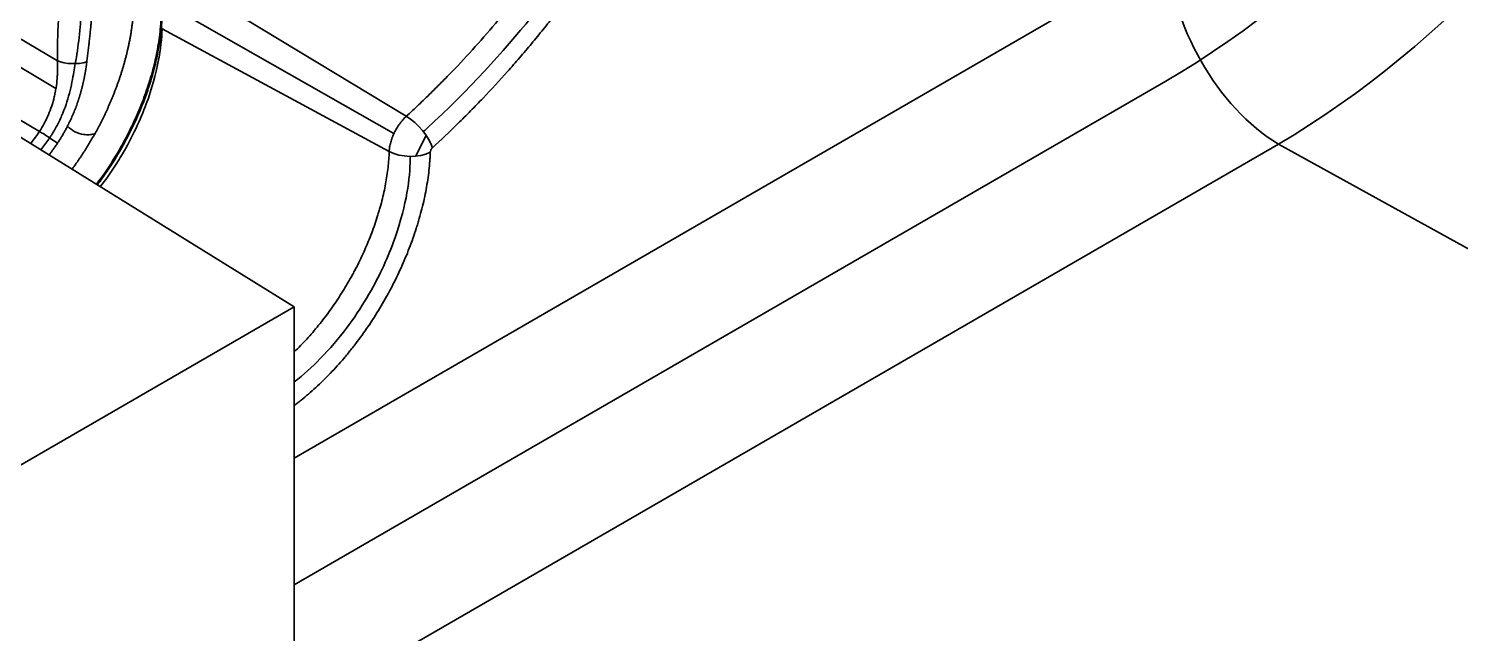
# Model space of a CAD drawing. Header units: millimetres. Extents: x 83 to 1196, y -164 to 735.
# Drawn here: x 1073.37 to 1121.74, y -7.92 to 12.49 of the extents above; entities that cross this region are included whole.
import ezdxf

# ---------------------------------------------------------------- set-up
doc = ezdxf.new("R2010")
doc.units = ezdxf.units.MM
doc.layers.add('1', color=7, linetype='Continuous', true_color=0xffffff)

msp = doc.modelspace()

# ---------------------------------------------------------------- linework, layer by layer
at = {"layer": '1', "color": 7, "linetype": 'Continuous', "lineweight": 35}
for p, q in [((1082.343, 3.098), (1059.868, 17.014)), ((1067.756, 15.3), (1074.342, 11.405)), ((1082.343, -2.004), (1111.9, 15.06)), ((1074.29, 10.474), (1067.597, 14.433)), ((1086.129, 9.533), (1078.642, 14.059)), ((1078.087, 13.288), (1085.709, 8.95)), ((1066.929, 13.044), (1073.731, 9.021)), ((1085.551, 8.346), (1077.878, 12.49)), ((1111.792, 10.723), (1082.344, -6.279)), ((1086.447, 8.187), (1086.794, 8.894)), ((1115.602, 8.596), (1082.344, -10.606)), ((1139.615, -4.66), (1115.602, 8.596)), ((1082.343, 3.098), (1044.867, -18.539)), ((1082.343, 3.098), (1082.343, -14.056))]:
    msp.add_line(p, q, dxfattribs=at)
for centre, major_axis, ratio, start_param, end_param in [((1111.762, 34.386), (14.514, 25.111), 0.577596, 3.928771, 5.496875), ((1115.64, 32.245), (14.419, 25.164), 0.572533, 3.925501, 5.495871), ((1115.647, 12.896), (2.65, -4.59), 0.57735, 3.926991, 5.48557), ((1074.908, 11.675), (0.804, 0.017), 0.456066, 3.921914, 5.260003), ((1086.304, 8.88), (0.676, -0.737), 0.391049, 0.678084, 2.213974), ((1074.066, 8.695), (0.665, -0.452), 0.123219, 1.232239, 2.180126), ((1086.232, 8.732), (0.999, -0.037), 0.551335, 3.982997, 5.518886)]:
    msp.add_ellipse(centre, major_axis=major_axis, ratio=ratio, start_param=start_param, end_param=end_param, dxfattribs=at)
for points, knots in [([(1086.129, 9.533), (1086.199, 9.597), (1086.268, 9.661), (1086.406, 9.789), (1086.613, 9.984), (1086.818, 10.182), (1087.091, 10.449), (1087.227, 10.584), (1087.498, 10.858), (1087.632, 10.996), (1088.033, 11.416), (1088.297, 11.702), (1088.819, 12.286), (1089.077, 12.585), (1089.395, 12.967), (1089.459, 13.043), (1089.585, 13.197), (1089.648, 13.275), (1089.836, 13.507), (1089.96, 13.664), (1090.207, 13.979), (1090.33, 14.138), (1090.573, 14.459), (1090.693, 14.621), (1090.93, 14.948), (1091.047, 15.114), (1091.278, 15.447), (1091.392, 15.615), (1091.729, 16.123), (1091.948, 16.467), (1092.162, 16.815)], [0, 0, 0, 0, 0.03125, 0.03125, 0.0625, 0.125, 0.125, 0.1875, 0.1875, 0.25, 0.25, 0.375, 0.375, 0.5, 0.5, 0.53125, 0.53125, 0.5625, 0.5625, 0.625, 0.625, 0.6875, 0.6875, 0.75, 0.75, 0.8125, 0.8125, 0.875, 0.875, 1, 1, 1, 1]), ([(1092.852, 16.396), (1091.999, 15.014), (1091.29, 14.034), (1089.412, 11.716), (1088.257, 10.435), (1086.781, 9.082), (1086.743, 9.047), (1086.705, 9.013)], [0, 0, 0, 0, 0.492606, 0.492606, 0.986972, 0.986972, 1, 1, 1, 1]), ([(1093.318, 16.088), (1093.094, 15.725), (1092.865, 15.365), (1092.512, 14.834), (1092.393, 14.658), (1092.152, 14.309), (1092.03, 14.136), (1091.781, 13.794), (1091.656, 13.624), (1091.402, 13.288), (1091.274, 13.122), (1091.016, 12.792), (1090.886, 12.629), (1090.689, 12.385), (1090.624, 12.304), (1090.492, 12.143), (1090.426, 12.063), (1090.226, 11.824), (1090.092, 11.666), (1089.823, 11.353), (1089.687, 11.198), (1089.278, 10.74), (1089.002, 10.441), (1088.582, 10.001), (1088.442, 9.857), (1088.159, 9.571), (1088.017, 9.429), (1087.589, 9.01), (1087.301, 8.737), (1087.011, 8.471)], [0, 0, 0, 0, 0.125, 0.125, 0.1875, 0.1875, 0.25, 0.25, 0.3125, 0.3125, 0.375, 0.375, 0.4375, 0.4375, 0.46875, 0.46875, 0.5, 0.5, 0.5625, 0.5625, 0.625, 0.625, 0.75, 0.75, 0.8125, 0.8125, 0.875, 0.875, 1, 1, 1, 1]), ([(1074.409, 13.518), (1074.4, 13.343), (1074.392, 13.169), (1074.375, 12.82), (1074.366, 12.645), (1074.352, 12.294), (1074.346, 12.119), (1074.339, 11.764), (1074.338, 11.586), (1074.342, 11.405)], [0, 0, 0, 0, 0.25, 0.25, 0.5, 0.5, 0.75, 0.75, 1, 1, 1, 1]), ([(1074.833, 7.745), (1074.834, 7.747), (1074.843, 7.76), (1074.861, 7.785), (1074.887, 7.82), (1074.913, 7.856), (1074.939, 7.892), (1074.964, 7.928), (1074.99, 7.964), (1075.015, 8), (1075.04, 8.036), (1075.065, 8.073), (1075.09, 8.11), (1075.115, 8.147), (1075.14, 8.184), (1075.164, 8.221), (1075.189, 8.258), (1075.213, 8.296), (1075.238, 8.333), (1075.262, 8.371), (1075.286, 8.409), (1075.31, 8.447), (1075.334, 8.485), (1075.357, 8.523), (1075.381, 8.562), (1075.404, 8.6), (1075.428, 8.639), (1075.451, 8.677), (1075.474, 8.716), (1075.497, 8.755), (1075.519, 8.795), (1075.542, 8.834), (1075.565, 8.873), (1075.587, 8.913), (1075.61, 8.954), (1075.633, 8.995), (1075.655, 9.036), (1075.678, 9.078), (1075.701, 9.12), (1075.723, 9.162), (1075.746, 9.205), (1075.769, 9.249), (1075.792, 9.293), (1075.814, 9.337), (1075.837, 9.381), (1075.859, 9.427), (1075.882, 9.472), (1075.904, 9.518), (1075.927, 9.564), (1075.949, 9.611), (1075.972, 9.658), (1075.994, 9.706), (1076.016, 9.754), (1076.038, 9.802), (1076.06, 9.851), (1076.082, 9.9), (1076.104, 9.95), (1076.125, 10), (1076.147, 10.05), (1076.168, 10.101), (1076.19, 10.152), (1076.211, 10.204), (1076.232, 10.256), (1076.253, 10.308), (1076.273, 10.361), (1076.294, 10.414), (1076.314, 10.467), (1076.334, 10.521), (1076.354, 10.575), (1076.374, 10.63), (1076.394, 10.685), (1076.413, 10.74), (1076.432, 10.796), (1076.451, 10.852), (1076.47, 10.909), (1076.488, 10.965), (1076.507, 11.023), (1076.525, 11.08), (1076.542, 11.138), (1076.56, 11.196), (1076.577, 11.254), (1076.594, 11.313), (1076.61, 11.372), (1076.626, 11.432), (1076.642, 11.491), (1076.658, 11.551), (1076.673, 11.611), (1076.688, 11.672), (1076.702, 11.733), (1076.716, 11.794), (1076.73, 11.855), (1076.744, 11.916), (1076.757, 11.978), (1076.769, 12.04), (1076.782, 12.102), (1076.793, 12.165), (1076.805, 12.228), (1076.816, 12.29), (1076.826, 12.353), (1076.836, 12.417), (1076.846, 12.48), (1076.855, 12.544), (1076.864, 12.607), (1076.872, 12.671), (1076.879, 12.735), (1076.886, 12.799), (1076.893, 12.863), (1076.899, 12.928), (1076.905, 12.992), (1076.91, 13.057), (1076.914, 13.121), (1076.918, 13.186), (1076.921, 13.25), (1076.924, 13.315), (1076.926, 13.38), (1076.927, 13.423), (1076.928, 13.444)], [0, 0, 0, 0, 0.000778, 0.007684, 0.014594, 0.021509, 0.028429, 0.035354, 0.042283, 0.049216, 0.056155, 0.063098, 0.070046, 0.076998, 0.083955, 0.090917, 0.097883, 0.104854, 0.111829, 0.11881, 0.125795, 0.132784, 0.139778, 0.146777, 0.153781, 0.160789, 0.167802, 0.174819, 0.181841, 0.188868, 0.195899, 0.202922, 0.210003, 0.217142, 0.224339, 0.231595, 0.238908, 0.246279, 0.253708, 0.261195, 0.26874, 0.276344, 0.284005, 0.291724, 0.299501, 0.307337, 0.31523, 0.323181, 0.331191, 0.339258, 0.347384, 0.355567, 0.363808, 0.372108, 0.380465, 0.388881, 0.397355, 0.405886, 0.414476, 0.423123, 0.431829, 0.440593, 0.449415, 0.458294, 0.467232, 0.476228, 0.485282, 0.494394, 0.503563, 0.512791, 0.522077, 0.531421, 0.540823, 0.550283, 0.559801, 0.569377, 0.579011, 0.588703, 0.598454, 0.608262, 0.618128, 0.628052, 0.638034, 0.648075, 0.658173, 0.668329, 0.678544, 0.688816, 0.699146, 0.709535, 0.719981, 0.730486, 0.741048, 0.751669, 0.762347, 0.773084, 0.783878, 0.794731, 0.805642, 0.81661, 0.827637, 0.838722, 0.849864, 0.861065, 0.872324, 0.883641, 0.895016, 0.906448, 0.917939, 0.929488, 0.941095, 0.95276, 0.964483, 0.976264, 0.988103, 1, 1, 1, 1]), ([(1075.142, 13.378), (1075.138, 12.724), (1075.078, 12.109), (1074.968, 11.45), (1074.956, 11.379), (1074.943, 11.309)], [0, 0, 0, 0, 0.892277, 0.892277, 1, 1, 1, 1]), ([(1075.528, 13.469), (1075.527, 13.452), (1075.526, 13.418), (1075.524, 13.367), (1075.521, 13.316), (1075.519, 13.266), (1075.516, 13.215), (1075.514, 13.163), (1075.511, 13.112), (1075.507, 13.061), (1075.504, 13.01), (1075.501, 12.958), (1075.497, 12.907), (1075.493, 12.855), (1075.489, 12.804), (1075.485, 12.752), (1075.48, 12.7), (1075.476, 12.648), (1075.471, 12.596), (1075.466, 12.544), (1075.461, 12.491), (1075.455, 12.427), (1075.447, 12.35), (1075.438, 12.262), (1075.428, 12.173), (1075.418, 12.084), (1075.408, 11.995), (1075.397, 11.907), (1075.387, 11.818), (1075.376, 11.729), (1075.365, 11.64), (1075.355, 11.55), (1075.344, 11.461), (1075.337, 11.401), (1075.333, 11.371)], [0, 0, 0, 0, 0.025042, 0.050065, 0.07507, 0.100062, 0.12504, 0.150009, 0.17497, 0.199925, 0.224877, 0.249828, 0.27478, 0.299736, 0.324697, 0.349667, 0.374647, 0.39964, 0.424648, 0.449674, 0.474719, 0.499787, 0.542073, 0.584215, 0.626222, 0.668105, 0.709874, 0.751541, 0.793117, 0.834611, 0.876035, 0.917401, 0.958719, 1, 1, 1, 1]), ([(1075.65, 7.223), (1075.65, 7.224), (1075.65, 7.224), (1075.774, 7.389), (1075.897, 7.56), (1076.137, 7.916), (1076.254, 8.101), (1076.482, 8.484), (1076.592, 8.682), (1076.803, 9.088), (1076.903, 9.297), (1077.093, 9.724), (1077.183, 9.943), (1077.347, 10.386), (1077.422, 10.612), (1077.557, 11.067), (1077.616, 11.296), (1077.715, 11.757), (1077.756, 11.988), (1077.816, 12.448), (1077.836, 12.677), (1077.844, 12.902)], [0, 0, 0, 0, 0.000222, 0.000222, 0.111309, 0.111309, 0.222395, 0.222395, 0.333481, 0.333481, 0.444568, 0.444568, 0.555654, 0.555654, 0.666741, 0.666741, 0.777827, 0.777827, 0.888914, 0.888914, 1, 1, 1, 1]), ([(1075.689, 7.217), (1075.716, 7.253), (1075.743, 7.289), (1075.935, 7.55), (1076.101, 7.793), (1076.425, 8.311), (1076.583, 8.587), (1076.885, 9.169), (1077.028, 9.476), (1077.225, 9.955), (1077.35, 10.28), (1077.46, 10.616), (1077.562, 10.956), (1077.609, 11.129), (1077.692, 11.476), (1077.729, 11.651), (1077.792, 12.003), (1077.818, 12.179), (1077.857, 12.531), (1077.87, 12.707), (1077.877, 12.882)], [0, 0, 0, 0, 0.026172, 0.026172, 0.188476, 0.188476, 0.350781, 0.350781, 0.513086, 0.513086, 0.594238, 0.675391, 0.675391, 0.756543, 0.756543, 0.837695, 0.837695, 0.918848, 0.918848, 1, 1, 1, 1]), ([(1074.342, 11.405), (1074.347, 11.308), (1074.348, 11.21), (1074.346, 11.06), (1074.344, 11.009), (1074.339, 10.908), (1074.335, 10.857), (1074.322, 10.703), (1074.31, 10.6), (1074.285, 10.444), (1074.276, 10.392), (1074.255, 10.289), (1074.244, 10.237), (1074.208, 10.084), (1074.179, 9.982), (1074.114, 9.781), (1074.077, 9.682), (1074.025, 9.559), (1074.014, 9.535), (1073.992, 9.486), (1073.981, 9.462), (1073.946, 9.389), (1073.922, 9.341), (1073.845, 9.2), (1073.79, 9.109), (1073.731, 9.021)], [0, 0, 0, 0, 0.125, 0.125, 0.1875, 0.1875, 0.25, 0.25, 0.375, 0.375, 0.4375, 0.4375, 0.5, 0.5, 0.625, 0.625, 0.75, 0.75, 0.78125, 0.78125, 0.8125, 0.8125, 0.875, 0.875, 1, 1, 1, 1]), ([(1074.077, 8.807), (1074.082, 8.813), (1074.086, 8.82), (1074.167, 8.94), (1074.237, 9.056), (1074.368, 9.297), (1074.428, 9.422), (1074.592, 9.8), (1074.678, 10.054), (1074.812, 10.562), (1074.858, 10.807), (1074.91, 11.128), (1074.926, 11.22), (1074.938, 11.309)], [0, 0, 0, 0, 0.008593, 0.008593, 0.153008, 0.153008, 0.297424, 0.297424, 0.586255, 0.586255, 0.875087, 0.875087, 1, 1, 1, 1]), ([(1075.333, 11.371), (1075.332, 11.361), (1075.329, 11.341), (1075.326, 11.31), (1075.322, 11.28), (1075.318, 11.249), (1075.313, 11.219), (1075.309, 11.188), (1075.305, 11.158), (1075.3, 11.127), (1075.295, 11.097), (1075.29, 11.066), (1075.285, 11.035), (1075.28, 11.004), (1075.274, 10.974), (1075.269, 10.943), (1075.263, 10.912), (1075.257, 10.881), (1075.251, 10.85), (1075.245, 10.819), (1075.238, 10.788), (1075.232, 10.758), (1075.225, 10.727), (1075.218, 10.696), (1075.211, 10.665), (1075.204, 10.634), (1075.197, 10.603), (1075.189, 10.572), (1075.181, 10.541), (1075.174, 10.51), (1075.166, 10.479), (1075.158, 10.448), (1075.149, 10.417), (1075.141, 10.387), (1075.132, 10.356), (1075.124, 10.325), (1075.115, 10.294), (1075.106, 10.263), (1075.097, 10.233), (1075.087, 10.202), (1075.078, 10.171), (1075.068, 10.141), (1075.058, 10.11), (1075.048, 10.08), (1075.038, 10.049), (1075.028, 10.019), (1075.017, 9.988), (1074.989, 9.907), (1074.941, 9.777), (1074.869, 9.6), (1074.792, 9.426), (1074.729, 9.293), (1074.682, 9.201), (1074.653, 9.146), (1074.624, 9.092), (1074.594, 9.038), (1074.564, 8.984), (1074.534, 8.931), (1074.502, 8.878), (1074.471, 8.826), (1074.439, 8.774), (1074.406, 8.723), (1074.373, 8.672), (1074.351, 8.639), (1074.339, 8.622)], [0, 0, 0, 0, 0.010959, 0.021918, 0.032874, 0.043829, 0.054782, 0.065734, 0.076683, 0.08763, 0.098575, 0.109517, 0.120457, 0.131393, 0.142327, 0.153258, 0.164186, 0.175111, 0.186032, 0.196949, 0.207863, 0.218773, 0.229679, 0.240582, 0.25148, 0.262373, 0.273263, 0.284148, 0.295028, 0.305903, 0.316774, 0.32764, 0.3385, 0.349356, 0.360206, 0.37105, 0.38189, 0.392723, 0.403551, 0.414374, 0.42519, 0.436, 0.446804, 0.457602, 0.468394, 0.47918, 0.489959, 0.500731, 0.565318, 0.629243, 0.692487, 0.755033, 0.775616, 0.79617, 0.816693, 0.837186, 0.857649, 0.87808, 0.898481, 0.918849, 0.939185, 0.95949, 0.979761, 1, 1, 1, 1]), ([(1077.342, 9.952), (1077.145, 9.421), (1076.877, 8.833), (1076.503, 8.205), (1076.503, 8.205), (1076.503, 8.205)], [0, 0, 0, 0, 0.999981, 0.999981, 1, 1, 1, 1]), ([(1074.681, 9.198), (1074.831, 9.047), (1075.016, 8.948), (1075.287, 8.909), (1075.349, 8.907), (1075.443, 8.913), (1075.475, 8.916), (1075.523, 8.924), (1075.538, 8.927), (1075.562, 8.932), (1075.57, 8.934), (1075.582, 8.937), (1075.586, 8.938), (1075.594, 8.94), (1075.599, 8.941), (1075.602, 8.939), (1075.602, 8.939), (1075.602, 8.939)], [0, 0, 0, 0, 0.630714, 0.630714, 0.815298, 0.815298, 0.90759, 0.90759, 0.953736, 0.953736, 0.976809, 0.976809, 0.988345, 0.988345, 0.999882, 0.999882, 1, 1, 1, 1]), ([(1085.551, 8.346), (1085.551, 8.352), (1085.551, 8.358), (1085.552, 8.371), (1085.553, 8.389), (1085.557, 8.434), (1085.565, 8.498), (1085.575, 8.551), (1085.587, 8.604), (1085.594, 8.631), (1085.616, 8.711), (1085.633, 8.764), (1085.664, 8.844), (1085.674, 8.871), (1085.697, 8.924), (1085.71, 8.951), (1085.749, 9.031), (1085.805, 9.134), (1085.87, 9.232), (1085.913, 9.291), (1085.922, 9.303), (1085.939, 9.326), (1085.966, 9.36), (1085.994, 9.393), (1086.05, 9.457), (1086.089, 9.496), (1086.129, 9.533)], [0, 0, 0, 0, 0.015625, 0.015625, 0.03125, 0.0625, 0.125, 0.1875, 0.1875, 0.25, 0.25, 0.375, 0.375, 0.4375, 0.4375, 0.5, 0.5, 0.625, 0.75, 0.75, 0.78125, 0.78125, 0.8125, 0.875, 0.875, 1, 1, 1, 1]), ([(1073.731, 9.021), (1073.641, 8.887), (1073.548, 8.757), (1073.448, 8.623), (1073.442, 8.615), (1073.436, 8.608)], [0, 0, 0, 0, 0.943841, 0.943841, 1, 1, 1, 1]), ([(1073.784, 8.396), (1073.874, 8.515), (1073.961, 8.636), (1074.056, 8.775), (1074.067, 8.791), (1074.077, 8.807)], [0, 0, 0, 0, 0.888433, 0.888433, 1, 1, 1, 1]), ([(1074.339, 8.622), (1074.332, 8.611), (1074.318, 8.59), (1074.296, 8.558), (1074.274, 8.526), (1074.252, 8.494), (1074.229, 8.463), (1074.207, 8.431), (1074.185, 8.4), (1074.162, 8.368), (1074.14, 8.337), (1074.117, 8.306), (1074.095, 8.275), (1074.073, 8.246), (1074.058, 8.226), (1074.052, 8.217)], [0, 0, 0, 0, 0.077881, 0.155732, 0.233553, 0.311342, 0.389101, 0.46683, 0.544528, 0.622195, 0.699832, 0.777438, 0.855014, 0.93256, 1, 1, 1, 1]), ([(1082.343, 1.584), (1082.362, 1.602), (1082.38, 1.619), (1082.469, 1.706), (1082.539, 1.776), (1082.746, 1.992), (1082.882, 2.142), (1083.049, 2.338), (1083.082, 2.378), (1083.148, 2.458), (1083.247, 2.579), (1083.342, 2.702), (1083.53, 2.951), (1083.651, 3.121), (1083.885, 3.468), (1083.997, 3.646), (1084.159, 3.918), (1084.238, 4.056), (1084.315, 4.196), (1084.366, 4.289), (1084.391, 4.336), (1084.513, 4.571), (1084.605, 4.76), (1084.777, 5.14), (1084.857, 5.331), (1084.968, 5.619), (1085.004, 5.715), (1085.072, 5.908), (1085.121, 6.053), (1085.167, 6.198), (1085.197, 6.296), (1085.211, 6.344), (1085.253, 6.489), (1085.279, 6.585), (1085.353, 6.872), (1085.394, 7.061), (1085.463, 7.436), (1085.491, 7.621), (1085.521, 7.895), (1085.529, 7.986), (1085.543, 8.167), (1085.548, 8.257), (1085.551, 8.346)], [0, 0, 0, 0, 0.010332, 0.010332, 0.049919, 0.049919, 0.129092, 0.129092, 0.148886, 0.148886, 0.168679, 0.208266, 0.208266, 0.287439, 0.287439, 0.366613, 0.366613, 0.406199, 0.425993, 0.425993, 0.445786, 0.445786, 0.524959, 0.524959, 0.604133, 0.604133, 0.64372, 0.64372, 0.683306, 0.7031, 0.7031, 0.722893, 0.722893, 0.76248, 0.76248, 0.841653, 0.841653, 0.920827, 0.920827, 0.960413, 0.960413, 1, 1, 1, 1]), ([(1086.939, 8.323), (1086.937, 8.272), (1086.935, 8.221), (1086.929, 8.118), (1086.919, 7.963), (1086.905, 7.806), (1086.87, 7.492), (1086.839, 7.279), (1086.76, 6.85), (1086.712, 6.633), (1086.628, 6.303), (1086.598, 6.192), (1086.55, 6.025), (1086.533, 5.97), (1086.499, 5.858), (1086.446, 5.691), (1086.39, 5.524), (1086.312, 5.302), (1086.189, 4.97), (1086.051, 4.64), (1085.853, 4.203), (1085.721, 3.931), (1085.578, 3.661), (1085.52, 3.553), (1085.49, 3.5), (1085.401, 3.34), (1085.34, 3.234), (1085.154, 2.92), (1085.025, 2.716), (1084.756, 2.316), (1084.617, 2.12), (1084.401, 1.834), (1084.327, 1.739), (1084.215, 1.6), (1084.178, 1.553), (1084.102, 1.461), (1084.063, 1.416), (1083.871, 1.19), (1083.715, 1.017), (1083.476, 0.769), (1083.396, 0.688), (1083.235, 0.53), (1083.153, 0.453), (1082.907, 0.227), (1082.74, 0.085), (1082.528, -0.085), (1082.485, -0.118), (1082.41, -0.177), (1082.377, -0.202), (1082.344, -0.226)], [0, 0, 0, 0, 0.017311, 0.017311, 0.034621, 0.069242, 0.069242, 0.138485, 0.138485, 0.207727, 0.207727, 0.242349, 0.242349, 0.259659, 0.259659, 0.27697, 0.311591, 0.311591, 0.346212, 0.415455, 0.415455, 0.484697, 0.502008, 0.502008, 0.519319, 0.519319, 0.55394, 0.55394, 0.623182, 0.623182, 0.692425, 0.692425, 0.727046, 0.727046, 0.744357, 0.744357, 0.761667, 0.761667, 0.83091, 0.83091, 0.865531, 0.865531, 0.900152, 0.900152, 0.969395, 0.969395, 0.986705, 0.986705, 1, 1, 1, 1]), ([(1087.011, 8.471), (1087.006, 8.467), (1087.001, 8.462), (1086.992, 8.451), (1086.988, 8.445), (1086.975, 8.428), (1086.968, 8.415), (1086.955, 8.389), (1086.95, 8.375), (1086.944, 8.356), (1086.943, 8.349), (1086.94, 8.336), (1086.939, 8.33), (1086.939, 8.323)], [0, 0, 0, 0, 0.125, 0.125, 0.25, 0.25, 0.5, 0.5, 0.75, 0.75, 0.875, 0.875, 1, 1, 1, 1]), ([(1086.265, 8.18), (1086.262, 8.108), (1086.26, 8.036), (1086.231, 7.276), (1086.105, 6.394), (1085.477, 4.7), (1085.192, 4.074), (1084.396, 2.739), (1083.874, 2.018), (1082.945, 1.073), (1082.65, 0.809), (1082.344, 0.572)], [0, 0, 0, 0, 0.045036, 0.045036, 0.477092, 0.477092, 0.69312, 0.69312, 0.909148, 0.909148, 1, 1, 1, 1])]:
    msp.add_open_spline(points, degree=3, knots=knots, dxfattribs=at)
for points in [[(1077.878, 12.49), (1077.854, 11.843), (1077.735, 11.014), (1077.342, 9.952)], [(1076.344, 7.947), (1076.175, 7.681), (1075.987, 7.41), (1075.778, 7.14)], [(1076.502, 8.205), (1076.451, 8.12), (1076.398, 8.034), (1076.343, 7.947)]]:
    msp.add_open_spline(points, degree=3, dxfattribs=at)

doc.saveas('drawing.dxf')
